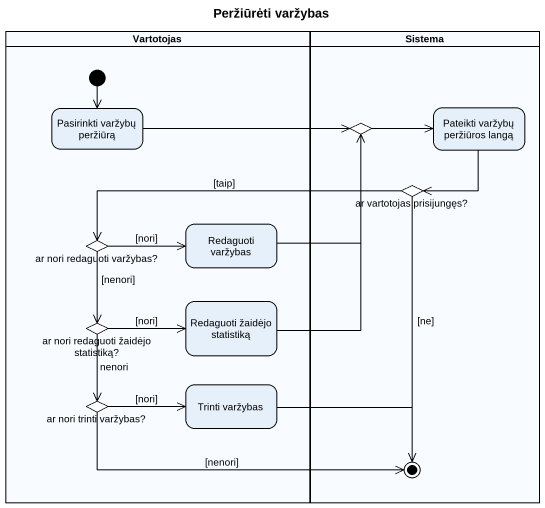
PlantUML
@startuml
title Peržiūrėti varžybas
hide empty description
state Vartotojas <<partition>> {
  state "Pasirinkti varžybų peržiūrą" as Pasirinkti_varžybų_peržiūrą
  state "Redaguoti varžybas" as Redaguoti_varžybas
  state "ar nori redaguoti varžybas?" as ar_nori_redaguoti_varžybas <<choice>>
  state "Redaguoti žaidėjo statistiką" as Redaguoti_žaidėjo_statistiką
  state "ar nori redaguoti žaidėjo statistiką?" as ar_nori_redaguoti_žaidėjo <<choice>>
  state "Trinti varžybas" as Trinti_varžybas
  state "ar nori trinti varžybas?" as ar_nori_trinti_varžybas <<choice>>
  [*] --> Pasirinkti_varžybų_peržiūrą
}
state Sistema <<partition>> {
  state "Pateikti varžybų peržiūros langą" as Pateikti_varžybų_peržiūros
  state choice1 <<choice>>
  state "ar vartotojas prisijungęs?" as ar_vartotojas_prisijungęs <<choice>>
  state final1 <<end>>
}
Pasirinkti_varžybų_peržiūrą -right-> choice1
Pateikti_varžybų_peržiūros --> ar_vartotojas_prisijungęs
choice1 -right-> Pateikti_varžybų_peržiūros
ar_vartotojas_prisijungęs -left-> ar_nori_redaguoti_varžybas : [taip]
ar_vartotojas_prisijungęs --> final1 : [ne]
Redaguoti_varžybas -up-> choice1
ar_nori_redaguoti_varžybas -right-> Redaguoti_varžybas : [nori]
ar_nori_redaguoti_varžybas --> ar_nori_redaguoti_žaidėjo : [nenori]
Redaguoti_žaidėjo_statistiką -up-> choice1
ar_nori_redaguoti_žaidėjo -right-> Redaguoti_žaidėjo_statistiką : [nori]
ar_nori_redaguoti_žaidėjo --> ar_nori_trinti_varžybas : nenori
Trinti_varžybas -right-> final1
ar_nori_trinti_varžybas -right-> Trinti_varžybas : [nori]
ar_nori_trinti_varžybas -right-> final1 : [nenori]
@enduml
